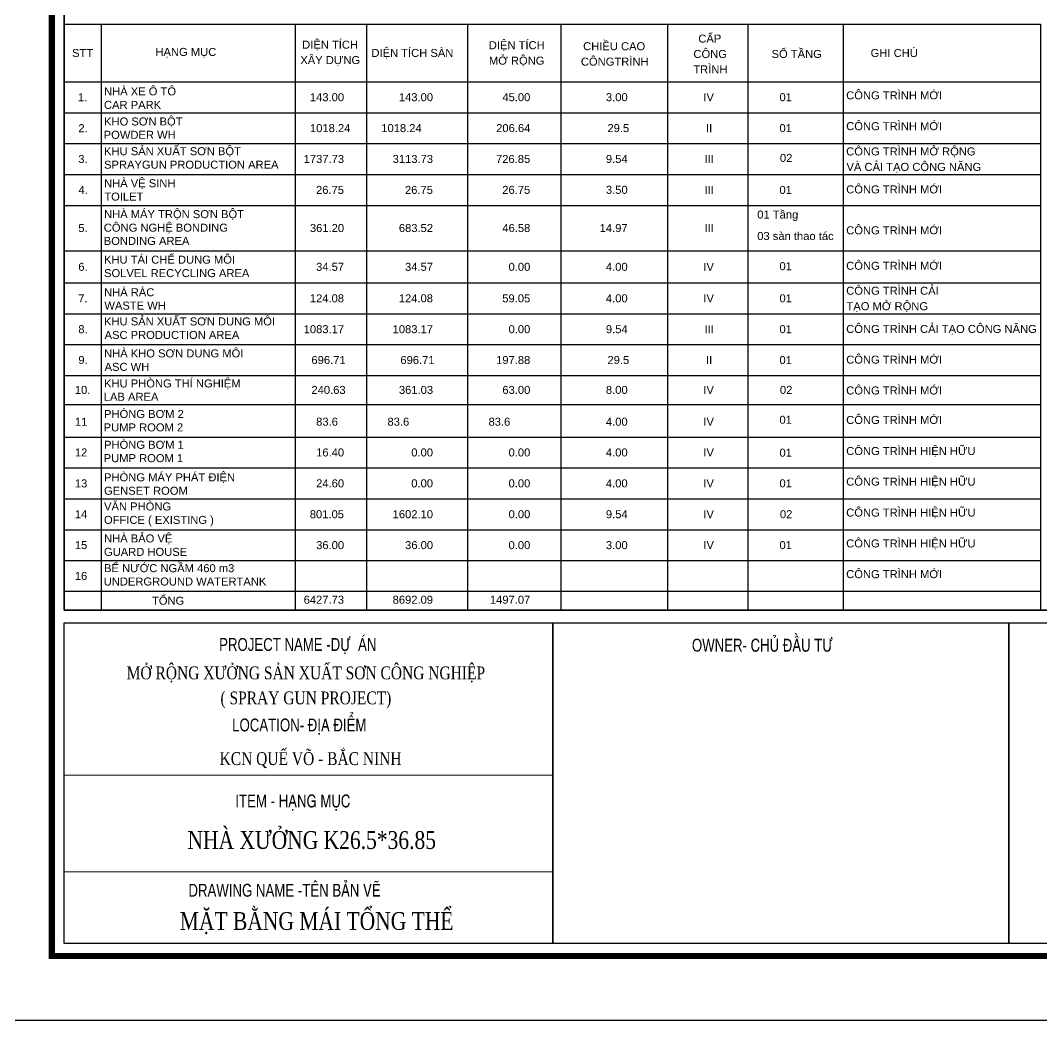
# Model space of a CAD drawing. Header units: inches. Extents: x 315041 to 662841, y -45540 to -35018.
# Drawn here: x 330803.6 to 330947, y -36052.2 to -35911.8 of the extents above; entities that cross this region are included whole.
import ezdxf
from ezdxf.enums import TextEntityAlignment as Align

# ---------------------------------------------------------------- set-up
doc = ezdxf.new("R2010")
doc.units = ezdxf.units.IN
doc.header["$MEASUREMENT"] = 0
for name, color, linetype in [('2', 2, 'Continuous'), ('7', 7, 'Continuous'), ('BAO KHUNG', 31, 'Continuous'), ('XRF-A-NOTES AND REMARK$0$TL-Arch-Note', 7, 'Continuous')]:
    doc.layers.add(name, color=color, linetype=linetype)
doc.layers.add('Cover text', color=7, linetype='Continuous', true_color=0x52370f)
doc.layers.add('S-Hatch', color=8, linetype='Continuous', lineweight=9)
doc.styles.add('ST3', font='times.ttf', dxfattribs={"width": 0.8})
doc.styles.get("Standard").update_dxf_attribs({"font": 'VHARIALN.TTF'})
doc.styles.add('XRF-A-NOTES AND REMARK$0$LTA-01', font='arial.ttf')

# ---------------------------------------------------------------- blocks, each defined once
blk = doc.blocks.new('A$C75D82031')
at = {"layer": '2', "color": 157, "linetype": 'Continuous'}
blk.add_lwpolyline([(0, 420), (594, 420), (594, 0), (0, 0)], close=True, dxfattribs=at)
at = {"layer": '7', "color": 147, "linetype": 'Continuous'}
blk.add_lwpolyline([(12.33, 57.61), (581.67, 57.61), (581.67, 409.19), (12.33, 409.19)], close=True, dxfattribs=at)
at = {"layer": 'BAO KHUNG', "color": 167, "linetype": 'Continuous', "const_width": 0.871}
blk.add_lwpolyline([(10.59, 9.07), (583.41, 9.07), (583.41, 410.93), (10.59, 410.93)], close=True, dxfattribs=at)
at = {"layer": 'BAO KHUNG', "color": 7}
for points in [[(12.33, 55.81), (80.92, 55.81), (80.92, 10.81), (12.33, 10.81)], [(80.92, 55.81), (144.95, 55.81), (144.95, 10.81), (80.92, 10.81)], [(144.95, 55.81), (285.8, 55.81), (285.8, 10.81), (144.95, 10.81)]]:
    blk.add_lwpolyline(points, close=True, dxfattribs=at)
at = {"layer": 'S-Hatch'}
for p, q in [((12.33, 34.43), (80.92, 34.43)), ((80.92, 20.88), (12.33, 20.88))]:
    blk.add_line(p, q, dxfattribs=at)
at = {"layer": 'BAO KHUNG', "color": 7, "linetype": 'Continuous', "width": 0.9}
for s, p in [('PROJECT NAME -Dù  ÁN ', (45.37, 51.89)), ('LOCATION- §ÞA §IÓM', (45.32, 40.59))]:
    blk.add_text(s, height=1.8, dxfattribs=at).set_placement(p, align=Align.CENTER)
for s, p in [(' OWNER- CHñ §ÇU T¦', (99.94, 51.79)), ('ITEM - H¹NG MôC', (36.35, 29.93)), ('DRAWING NAME -T£N B¶N VÏ', (29.76, 17.39))]:
    blk.add_text(s, height=1.8, dxfattribs=at).set_placement(p)
at = {"layer": 'Cover text', "linetype": 'Continuous', "style": 'ST3', "width": 0.8}
for s, p in [('MỞ RỘNG XƯỞNG SẢN XUẤT SƠN CÔNG NGHIỆP', (46.25, 47.9)), ('( SPRAY GUN PROJECT)', (46.25, 44.39)), (' KCN QUẾ VÕ - BẮC NINH', (46.64, 35.87))]:
    blk.add_text(s, height=1.8, dxfattribs=at).set_placement(p, align=Align.CENTER)
blk = doc.blocks.new('A$C08006B42')
at = {"layer": 'XRF-A-NOTES AND REMARK$0$TL-Arch-Note'}
for p, q in [((0, 99.7), (166.18, 99.7)), ((0, 99.7), (0, 0)), ((6.26, 99.7), (6.26, 0)), ((39.27, 99.7), (39.27, 0)), ((51.41, 99.7), (51.41, 0)), ((68.61, 99.7), (68.61, 0)), ((84.51, 99.7), (84.51, 0)), ((102.66, 99.7), (102.66, 0)), ((116.36, 99.7), (116.36, 0)), ((132.59, 99.7), (132.59, 0)), ((166.18, 99.7), (166.18, 0)), ((0, 89.89), (166.18, 89.89)), ((0, 84.63), (166.18, 84.63)), ((0, 79.38), (166.18, 79.38)), ((0, 74.12), (166.18, 74.12)), ((0, 68.87), (166.18, 68.87)), ((0, 61.14), (166.18, 61.14)), ((0, 55.67), (166.18, 55.67)), ((0, 50.42), (166.18, 50.42)), ((0, 45.17), (166.18, 45.17)), ((0, 39.91), (166.18, 39.91)), ((0, 35.01), (166.18, 35.01)), ((0, 29.41), (166.18, 29.41)), ((0, 24.19), (166.18, 24.19)), ((0, 18.94), (166.18, 18.94)), ((0, 13.68), (166.18, 13.68)), ((0, 8.43), (166.18, 8.43)), ((0, 3.2), (166.18, 3.2)), ((0, 0), (166.18, 0))]:
    blk.add_line(p, q, dxfattribs=at)
at = {"layer": 'XRF-A-NOTES AND REMARK$0$TL-Arch-Note', "style": 'XRF-A-NOTES AND REMARK$0$LTA-01'}
for s, height, p in [('C', 1.36, (107.91, 96.56)), ('ẤP', 1.362, (109.28, 96.56)), ('H', 1.36, (15.51, 94.29)), ('ẠNG MỤC', 1.362, (16.88, 94.29)), ('DI', 1.362, (40.48, 95.53)), ('ỆN TÍCH', 1.362, (42.38, 95.53)), ('ỆN TÍCH SÀN', 1.3617, (54.17, 94.12)), ('DI', 1.362, (72.25, 95.44)), ('ỆN TÍCH', 1.362, (74.15, 95.44)), ('CHI', 1.362, (88.31, 95.26)), ('ỀU CAO', 1.362, (91.58, 95.26)), ('CÔNG', 1.362, (107.08, 93.94)), ('Ố TẦNG', 1.362, (121.65, 93.95)), ('GHI CHÚ', 1.362, (137.24, 94.11)), ('STT', 1.362, (1.32, 94.11)), ('XÂY DỰNG', 1.362, (40.17, 92.91)), ('DI', 1.362, (52.27, 94.12)), ('MỞ RỘNG', 1.362, (72.27, 92.81)), ('CÔNGTRÌNH', 1.362, (87.92, 92.64)), ('S', 1.36, (120.38, 93.95)), ('TRÌNH', 1.362, (107.06, 91.32)), ('NHÀ XE Ô TÔ', 1.3617, (6.76, 87.58)), ('1.', 1.362, (2.32, 86.57)), ('143.00', 1.362, (41.8, 86.59)), ('143.00', 1.362, (56.94, 86.59)), ('45.00', 1.362, (74.56, 86.59)), ('3.00', 1.362, (92.18, 86.59)), ('IV', 1.362, (108.77, 86.58)), ('01', 1.362, (121.72, 86.59)), ('CÔNG TRÌNH MỚI', 1.3617, (133.08, 86.91)), ('CAR PARK', 1.362, (6.75, 85.28)), ('KHO SƠN BỘT', 1.3617, (6.76, 82.46)), ('2.', 1.362, (2.39, 81.32)), ('1018.24', 1.362, (41.81, 81.33)), ('1018.24', 1.362, (53.95, 81.33)), ('206.64', 1.362, (73.5, 81.33)), ('29.5', 1.362, (92.44, 81.33)), ('II', 1.362, (109.22, 81.32)), ('01', 1.362, (121.72, 81.33)), ('CÔNG TRÌNH MỚI', 1.3617, (133.08, 81.66)), ('POWDER WH', 1.362, (6.7, 80.19)), ('KHU SẢN XUẤT SƠN BỘT', 1.3617, (6.76, 77.4)), ('CÔNG TRÌNH MỞ RỘNG', 1.3617, (133.08, 77.36)), ('3.', 1.362, (2.38, 76.08)), ('SPRAYGUN PRODUCTION AREA', 1.3617, (6.76, 75.11)), ('1737.73', 1.362, (40.74, 76.08)), ('3113.73', 1.362, (55.88, 76.08)), ('726.85', 1.362, (73.48, 76.08)), ('9.54', 1.362, (92.18, 76.08)), ('III', 1.362, (108.96, 76.07)), ('02', 1.362, (121.8, 76.26)), ('VÀ CẢI TẠO CÔNG NĂNG', 1.3617, (133.13, 74.73)), ('NHÀ VỆ SINH', 1.3617, (6.76, 71.95)), ('4.', 1.362, (2.41, 70.82)), ('26.75', 1.362, (42.84, 70.82)), ('26.75', 1.362, (57.98, 70.82)), ('26.75', 1.362, (74.54, 70.82)), ('3.50', 1.362, (92.18, 70.83)), ('III', 1.362, (108.96, 70.82)), ('01', 1.362, (121.72, 70.82)), ('CÔNG TRÌNH MỚI', 1.3617, (133.08, 70.9)), ('TOILET', 1.362, (6.8, 69.68)), ('NHÀ MÁY TRỘN SƠN BỘT', 1.3617, (6.76, 66.69)), ('01 Tầng ', 1.362, (117.94, 66.63)), ('CÔNG NGHỆ BONDING', 1.3617, (6.72, 64.39)), ('5.', 1.362, (2.38, 64.33)), ('361.20', 1.362, (41.8, 64.33)), ('683.52', 1.362, (56.94, 64.33)), ('46.58', 1.362, (74.55, 64.33)), ('14.97', 1.362, (91.12, 64.33)), ('III', 1.362, (108.96, 64.32)), ('03 sàn thao tác', 1.3617, (117.94, 62.97)), ('CÔNG TRÌNH MỚI', 1.3617, (133.08, 63.94)), ('BONDING AREA', 1.3617, (6.71, 62.13)), ('6.', 1.362, (2.38, 57.73)), ('KHU TÁI CHẾ DUNG MÔI', 1.3617, (6.76, 58.95)), ('34.57', 1.362, (42.85, 57.73)), ('34.57', 1.362, (57.99, 57.73)), ('0.00', 1.362, (75.61, 57.73)), ('4.00', 1.362, (92.18, 57.73)), ('01', 1.362, (121.72, 57.84)), ('CÔNG TRÌNH MỚI', 1.3617, (133.08, 57.91)), ('SOLVEL RECYCLING AREA', 1.3617, (6.76, 56.66)), ('IV', 1.362, (108.77, 57.72)), ('NHÀ RÁC', 1.362, (6.76, 53.4)), ('CÔNG TRÌNH CẢI', 1.3617, (133.08, 53.66)), ('7.', 1.362, (2.37, 52.37)), ('WASTE WH', 1.362, (6.82, 51.13)), ('124.08', 1.362, (41.79, 52.37)), ('124.08', 1.362, (56.93, 52.37)), ('59.05', 1.362, (74.54, 52.37)), ('4.00', 1.362, (92.18, 52.37)), ('IV', 1.362, (108.77, 52.37)), ('01', 1.362, (121.72, 52.37)), ('TẠO MỞ RỘNG', 1.3617, (133.13, 51.03)), ('KHU SẢN XUẤT SƠN DUNG MÔI', 1.3617, (6.76, 48.44)), ('CÔNG TRÌNH CẢI TẠO CÔNG NĂNG', 1.3617, (133.08, 47.16)), ('8.', 1.362, (2.38, 47.12)), ('ASC PRODUCTION AREA', 1.3617, (6.85, 46.14)), ('1083.17', 1.362, (40.74, 47.12)), ('1083.17', 1.362, (55.88, 47.12)), ('0.00', 1.362, (75.61, 47.12)), ('9.54', 1.362, (92.18, 47.12)), ('III', 1.362, (108.96, 47.11)), ('01', 1.362, (121.72, 47.12)), ('NHÀ KHO SƠN DUNG MÔI', 1.3617, (6.76, 43)), ('CÔNG TRÌNH MỚI', 1.3617, (133.08, 41.94)), ('9.', 1.362, (2.38, 41.87)), ('ASC WH', 1.362, (6.85, 40.71)), ('696.71', 1.362, (42.06, 41.87)), ('696.71', 1.362, (57.2, 41.87)), ('197.88', 1.362, (73.49, 41.87)), ('29.5', 1.362, (92.44, 41.87)), ('II', 1.362, (109.22, 41.86)), ('01', 1.362, (121.72, 41.87)), ('KHU PHÒNG THÍ NGHIỆM', 1.3617, (6.76, 37.89)), ('CÔNG TRÌNH MỚI', 1.3617, (133.08, 36.69)), ('10.', 1.362, (1.79, 36.79)), ('LAB AREA', 1.362, (6.71, 35.62)), ('240.63', 1.362, (42.06, 36.79)), ('361.03', 1.362, (56.95, 36.79)), ('63.00', 1.362, (74.56, 36.79)), ('8.00', 1.362, (92.18, 36.79)), ('IV', 1.362, (108.77, 36.78)), ('02', 1.362, (121.8, 36.79)), ('PHÒNG BƠM 2', 1.3617, (6.76, 32.69)), ('01', 1.362, (121.72, 31.71)), ('CÔNG TRÌNH MỚI', 1.3617, (133.08, 31.68)), ('11', 1.362, (1.79, 31.37)), ('PUMP ROOM 2', 1.3617, (6.7, 30.41)), ('83.6', 1.362, (42.86, 31.38)), ('83.6', 1.362, (55, 31.38)), ('83.6', 1.362, (72.2, 31.38)), ('4.00', 1.362, (92.18, 31.38)), ('IV', 1.362, (108.77, 31.37)), ('PHÒNG BƠM 1', 1.3617, (6.76, 27.45)), ('CÔNG TRÌNH HIỆN HỮU', 1.3617, (133.08, 26.39)), ('12', 1.362, (1.79, 26.15)), ('PUMP ROOM 1', 1.3617, (6.7, 25.18)), ('16.40', 1.362, (42.86, 26.15)), ('0.00', 1.362, (59.05, 26.15)), ('0.00', 1.362, (75.61, 26.15)), ('4.00', 1.362, (92.18, 26.15)), ('IV', 1.362, (108.77, 26.14)), ('01', 1.362, (121.72, 26.11)), ('PHÒNG MÁY PHÁT ĐIỆN', 1.3617, (6.76, 21.92)), ('CÔNG TRÌNH HIỆN HỮU', 1.3617, (133.08, 21.18)), ('13', 1.362, (1.79, 20.88)), ('GENSET ROOM', 1.3617, (6.75, 19.63)), ('24.60', 1.362, (42.86, 20.89)), ('0.00', 1.362, (59.05, 20.89)), ('0.00', 1.362, (75.61, 20.89)), ('4.00', 1.362, (92.18, 20.89)), ('IV', 1.362, (108.77, 20.88)), ('01', 1.362, (121.72, 20.89)), ('VĂN PHÒNG', 1.362, (6.76, 16.96)), ('CÔNG TRÌNH HIỆN HỮU', 1.3617, (133.08, 15.92)), ('14', 1.362, (1.79, 15.64)), ('OFFICE ( EXISTING )', 1.3617, (6.75, 14.67)), ('801.05', 1.362, (41.78, 15.64)), ('1602.10', 1.362, (55.88, 15.64)), ('0.00', 1.362, (75.61, 15.64)), ('9.54', 1.362, (92.18, 15.64)), ('IV', 1.362, (108.77, 15.63)), ('02', 1.362, (121.8, 15.64)), ('NHÀ BẢO VỆ', 1.362, (6.76, 11.52)), ('CÔNG TRÌNH HIỆN HỮU', 1.3617, (133.08, 10.67)), ('15', 1.362, (1.79, 10.38)), ('GUARD HOUSE', 1.3617, (6.75, 9.23)), ('36.00', 1.362, (42.86, 10.38)), ('36.00', 1.362, (58, 10.38)), ('0.00', 1.362, (75.61, 10.38)), ('3.00', 1.362, (92.18, 10.38)), ('IV', 1.362, (108.77, 10.38)), ('01', 1.362, (121.72, 10.38)), ('BỂ NƯỚC NGẦM 460 m3', 1.3617, (6.76, 6.46)), ('CÔNG TRÌNH MỚI', 1.3617, (133.08, 5.44)), ('16', 1.362, (1.79, 5.13)), ('UNDERGROUND WATERTANK', 1.3617, (6.7, 4.19)), ('T', 1.36, (14.92, 0.92)), ('ỔNG', 1.362, (16.08, 0.92)), ('6427.73', 1.362, (40.73, 1.09)), ('8692.09', 1.362, (55.88, 1.09)), ('1497.07', 1.362, (72.43, 1.09))]:
    blk.add_text(s, height=height, dxfattribs=at).set_placement(p)

msp = doc.modelspace()

# ---------------------------------------------------------------- linework, layer by layer
at = {"color": 8}
msp.add_lwpolyline([(330809.7734, -35643.0427), (331379.1113, -35643.0427), (331379.1113, -35994.6225), (330809.7734, -35994.6225)], close=True, dxfattribs=at)

# ---------------------------------------------------------------- block references
at = {"color": 1}
msp.add_blockref('A$C75D82031', (330797.4424, -36052.2326), dxfattribs=at)
at = {"color": 8, "xscale": 0.8250000000007276, "yscale": 0.8250000000007276, "zscale": 0.8250000000007276}
msp.add_blockref('A$C08006B42', (330809.7734, -35994.6226), dxfattribs=at)

# ---------------------------------------------------------------- texts
at = {"color": 3, "linetype": 'Continuous', "style": 'ST3', "width": 0.8}
for s, p in [('NHÀ XƯỞNG K26.5*36.85', (330827.0634, -36028.1414)), ('MẶT BẰNG MÁI TỔNG THỂ', (330825.9864, -36039.51))]:
    msp.add_text(s, height=2.5, dxfattribs=at).set_placement(p)

doc.saveas('drawing.dxf')
